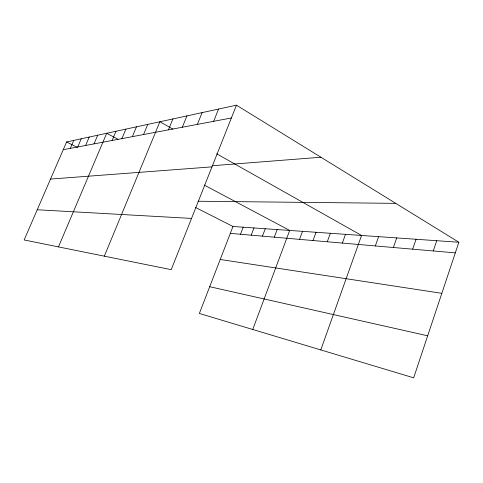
<?xml version="1.0" encoding="UTF-8"?>
<svg xmlns="http://www.w3.org/2000/svg" width="483" height="483" viewBox="0 0 483 483"><rect width="100%" height="100%" fill="white"/><g stroke="black" fill="none" stroke-linecap="round" stroke-linejoin="round"><path stroke-width="0.72" d="M458.85 242.249L413.671 377.821L199.364 313.461L232.969 226.485L458.85 242.249L236.459 105.179L66.6 141.954L24.15 239.966L171.205 269.671L236.459 105.179M433.257 250.955L436.729 240.703M412.669 249.174L416.068 239.266M393.397 247.501L396.73 237.914M375.321 245.938L378.594 236.646M320.784 349.927L361.55 235.456L216.668 153.781M342.35 243.076L345.496 234.34M327.275 241.772L330.36 233.283M313.026 240.534L316.051 232.281M299.545 239.369L302.515 231.339M252.742 329.491L289.685 230.445L204.231 185.061M274.296 237.177L277.151 229.57M262.45 236.151L265.264 228.737M251.202 235.179L253.961 227.952M240.504 234.249L243.209 227.197M213.643 121.324L218.558 109.055M197.348 124.397L202.105 112.617M182.32 127.228L186.933 115.902M168.422 129.855L172.902 118.939M104.34 256.165L159.879 121.758L172.896 129.1M143.536 134.546L147.762 124.385M132.348 136.659L136.46 126.83M121.897 138.627L125.894 129.118M112.098 140.475L115.992 131.261M58.461 246.898L106.701 133.272L117.918 139.231M85.63 145.468L89.234 137.057M94.004 143.892L97.699 135.222M77.739 146.959L81.253 138.784M70.295 148.359L73.724 140.414M63.249 149.688L231.381 117.973M212.279 165.741L320.917 157.235M50.528 179.066L211.989 166.864M198.054 201.236L395.746 203.355M37.233 209.755L191.534 218.425M230.313 233.367L455.312 252.869M220.224 259.474L441.824 293.326M209.7 286.703L427.672 335.806M66.6 141.954L77.25 147.369M195.488 207.442L232.969 226.485"/></g></svg>
